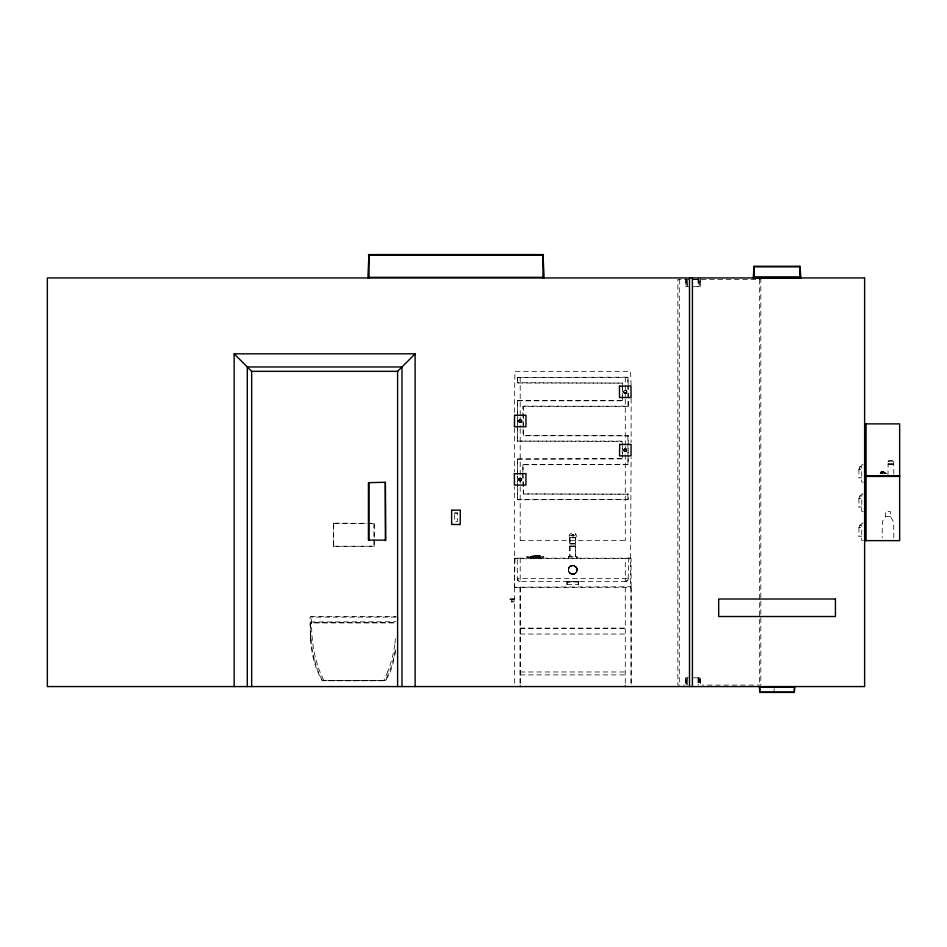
<?xml version="1.0" encoding="UTF-8"?>
<svg xmlns="http://www.w3.org/2000/svg" width="947" height="947" viewBox="0 0 947 947"><rect width="100%" height="100%" fill="white"/><g stroke="black" fill="none" stroke-linecap="round" stroke-linejoin="round"><path stroke-width="0.71" stroke-dasharray="4.74 3.55" d="M323.614 680.1L319.755 671.352A101.956 101.956 0 0 1 318.239 667.292L315.777 659.124A120.908 120.908 0 0 1 313.528 648.435L312.972 644.753A164.885 164.885 0 0 1 311.539 622.948L311.504 616.568M578.286 581.86L567.241 582.18M685.817 680.041L685.865 677.827L688.954 677.815M687.569 685.06L687.569 683.261M687.617 286.692L687.569 284.846M698.46 679.674L698.46 677.874L698.46 685.06M698.46 281.247L698.484 279.401M693.097 286.692L700.2 286.633L700.212 284.479M882.959 473.476L881.479 472.293L880.722 473.488A1.586 1.492 -65.9 0 1 881.16 472.375M571.526 574.048C559.594 565.832 582.689 561.038 575.847 572.935C573.385 575.669 568.318 573.704 568.342 570.023C569.076 559.689 583.482 570.094 573.953 574.048M523.407 464.634L628.192 464.504L628.181 435.738L523.135 435.774L522.827 406.654L628.192 406.133L628.192 386.056M522.827 472.186L523.3 464.456M622.345 400.321L622.357 383.251M517.393 400.818L622.179 400.806L622.653 388.957M539.991 555.617C541.151 557.096 528.675 558.801 530.983 556.434M395.479 651.524C393.597 661.562 391.549 672.69 385.05 680.739L322.607 680.739C311.599 664.273 309.633 641.237 310.628 622.357L396.154 622.357M540.145 556.067L530.498 556.943L540.181 556.031M333.498 546.182L374.243 546.289L374.254 523.407L368.217 523.407M578.581 581.789L578.581 584.417M517.393 499.483L628.192 499.483L628.192 494.192L523.407 494.038M628.192 558.73L628.784 558.15L628.145 579.114L625.813 581.446L520.199 581.494L518.139 580.641L517.334 579.114L517.287 558.73M631.116 586.749L631.093 558.564L514.41 558.73L514.943 558.15L630.69 558.174L630.536 587.329L631.116 586.749L514.576 587.199L514.363 486.841M882.19 471.914L883.137 471.57L886.143 473.63L883.8 471.985A2.356 2.166 -55.9 0 0 882.415 471.452A2.356 2.154 -51.7 0 0 880.852 472.056L880.154 473.524A2.143 2.036 -65.1 0 1 880.84 472.044L882.178 471.44M575.504 573.219C571.053 577.161 565.252 569.254 570.307 566.176C576.25 562.127 580.31 573.574 573.136 574.202M540.358 557.156L539.127 558.067A16.525 7.387 -90 0 1 538.405 558.15L539.127 558.008M881.266 473.476L881.953 472.612L882.071 473.453M454.524 513.049L457.437 513.002L457.306 521.655L454.678 521.655L454.678 512.907M569.834 537.801L569.822 556.682M568.366 558.15L568.508 556.682L576.995 556.694L577.114 558.15M576.143 572.58C578.889 569.549 575.445 564.234 571.538 565.608M625.849 390.401C627.944 390.555 625.707 395.219 623.907 392.342C623.043 388.838 628.678 390.874 626.085 392.981C620.202 393.112 628.429 387.595 626.085 392.981C620.214 393.1 628.453 387.607 626.074 392.993C624.547 394.094 622.854 391.502 624.475 390.555C626.973 389.643 622.416 390.981 624.061 392.579M861.711 494.074L863.238 493.932M574.415 573.87C569.1 576.297 565.655 567.087 571.526 565.596M628.192 464.504L523.36 464.752M394.686 644.753L394.13 648.435A120.908 120.908 0 0 1 391.892 659.124L389.406 667.292A101.956 101.956 0 0 1 387.903 671.352M860.787 469.132C857.047 469.712 862.007 462.811 860.835 469.12L861.711 469.12M860.787 498.311C857.047 498.903 862.007 492.002 860.835 498.311L861.711 498.311M860.787 527.503C857.047 528.095 862.007 521.181 860.835 527.503L861.711 527.503M310.64 638.396L310.64 637.189L310.995 640.894L310.214 622.534M374.254 546.182L333.64 546.466M569.822 543.696L575.658 543.696M628.192 406.074L627.908 386.056M520.199 558.185L520.199 581.482L519.122 581.292L517.287 578.581L628.181 578.581L627.34 580.641L625.28 581.494L625.28 558.185M858.787 469.262L859.663 469.12M858.787 498.453L859.663 498.311M858.787 527.645L859.663 527.503M626.736 391.774A1.456 1.456 0 0 1 624.547 393.041A1.456 1.456 0 0 1 624.547 390.507A1.456 1.456 0 0 1 626.736 391.774L625.849 393.135L624.464 392.981M568.437 569.029L570.343 566.152M628.181 499.59L517.524 499.767L517.287 476.459M882.202 473.5L881.787 472.352M387.903 671.352L384.032 680.1M395.408 649.595A122.317 122.317 0 0 1 393.301 659.491L390.791 667.765A102.087 102.075 -70.3 0 1 389.809 670.476L385.417 680.538L386.21 679.496M576.806 571.432L574.746 573.716M385.417 680.538L380.73 680.644M509.995 599.049L514.363 599.013M511.427 601.913L511.439 599.072M539.873 555.546C534.57 555.072 531.812 557.984 536.381 558.067A16.525 7.387 90 0 0 537.103 558.15L536.428 558.02M536.689 556.86C538.121 554.812 533.315 555.131 535.446 556.966M893.814 537.849L893.755 522.353L890.31 516.375L890.31 511.439L885.646 511.439L885.634 516.375L882.355 521.548L882.142 537.849M893.613 464.006C885.729 466.978 885.765 457.78 893.648 461.082M887.978 475.536L888.12 464.006M630.536 558.15L631.116 457.377M534.049 556.505C524.579 557.759 542.785 559.144 539.743 555.487M687.593 677.839L687.593 684.16M570.733 565.927L574.356 565.75M542.856 557.594L543.59 556.682M627.932 406.37L523.407 406.074M539.186 556.883L539.435 555.439M534.937 557.913L535.765 557.499L535.505 556.303L540.169 556.303L530.604 557.392L531.125 557.842M622.132 400.522L517.464 400.545L517.287 441.101L622.132 441.397L622.357 457.2M622.132 458.904L517.524 458.916L517.287 475.027M534.096 557.949L533.907 558.067A16.525 7.387 -90 0 1 533.185 558.15L533.895 558.008M310.628 616.521L396.154 616.521M535.375 555.51C528.627 555.64 529.444 559.168 535.233 556.41M541.601 557.972L543.531 556.682L526.781 556.682L527.443 557.665L530.675 558.138M575.516 546.466L569.916 546.466M517.393 459.2L622.463 458.608M541.601 557.913L540.015 558.067M573.598 574.131L571.538 574.036M514.943 558.15L514.576 587.199M628.784 558.15L627.754 558.15M517.725 558.15L516.754 558.15M379.842 680.644L350.852 680.704M310.367 622.948L311.504 622.948M689.262 279.401L677.851 279.401L677.851 685.119L684.385 685.119M693.015 279.401L760.82 279.401L760.82 685.119L702.224 685.119M686.149 279.46L686.149 286.633L686.066 279.46L687.688 279.46L687.593 286.633M693.737 279.46L699.892 279.46L699.892 286.633M685.829 277.992L685.817 286.633L688.954 286.692M628.192 384.624L627.908 377.178L517.287 377.474L517.547 383.014L622.274 383.097L517.393 382.73M517.393 377.474L628.192 377.474M622.463 383.31L622.653 387.536M522.827 406.654L523.407 406.37L523.324 435.537L628.192 435.845M517.393 441.101L622.179 441.113L622.653 457.2M887.99 461.236L893.802 461.236M887.99 463.852L893.802 463.852M887.99 464.148L893.802 464.148M863.238 464.74L861.711 464.859L861.711 482.106L863.238 482.26M522.827 465.036L523.324 493.92L628.192 494.168M859.698 466.741L860.787 466.741M861.711 477.88L858.834 477.833M522.827 473.618L523.407 493.932M859.698 495.932L860.787 495.932M858.799 506.976L861.711 507.071M863.238 511.439L861.711 511.297L861.853 494.074M454.678 513.073L457.448 513.049M885.646 516.375L890.298 516.375M863.238 523.123L861.746 523.158L861.711 540.488L863.238 540.63M333.498 523.407L366.773 523.407M859.698 525.123L860.787 525.123M575.658 537.86C579.6 531.658 566.081 531.539 569.822 537.659L575.646 537.801L575.658 556.682M569.881 535.28L575.598 535.28M572.071 535.919L573.409 535.919M858.787 536.109L861.711 536.251M569.881 537.659L575.622 537.754L575.598 533.848M520.353 540.63L625.138 540.63M569.964 543.4L575.516 543.4M569.964 545.01L575.516 545.01M569.964 546.324L575.516 546.324M569.964 546.62L575.516 546.62M568.508 556.836L576.972 556.836L576.972 558.15M567.028 581.789L578.451 581.789M567.016 584.417L578.475 584.417M514.422 587.329L631.057 587.329L631.116 685.119L631.057 587.329M514.363 599.072L510.007 599.072L509.983 601.866L514.363 601.925M395.917 617.113L310.048 617.113L310.083 621.99L395.917 621.777M314.357 659.491A122.317 122.317 0 0 1 312.096 648.671L311.527 644.954A166.364 166.364 0 0 1 310.071 622.948L395.242 622.948M520.199 628.192L625.28 628.192M520.199 628.252L625.28 628.252M520.199 634.04L625.28 634.04M520.199 671.979L625.28 671.979M520.199 674.903L625.28 674.903M693.097 677.815L700.2 677.874L700.212 684.361M347.17 680.704L328.289 680.656M531.421 557.949L531.883 558.091A16.525 7.387 -90 0 1 531.16 558.067L529.929 557.156M327.354 680.644L322.169 680.502L321.447 679.496M531.078 558.091L527.432 557.594L526.698 556.682M536.7 555.463L539.305 555.522M884.119 473.5L883.74 473.476A1.586 1.492 -65.9 0 0 883.314 472.375A1.787 1.669 -65.9 0 0 881.053 472.364M517.524 383.014L517.571 377.285M520.471 419.521C514.931 422.54 525.478 422.528 519.939 419.521C517.678 419.912 519.122 423.451 521.004 422.184C523.809 419.545 516.979 418.444 519.157 422.007M626.074 448.925C622.333 447.446 624.369 454.039 626.642 450.713C625.742 446.12 627.979 452.737 624.475 451.376M520.471 477.904C518.423 477.11 518.897 480.981 518.838 479.904C518.281 478.649 519.879 477.288 521.004 478.117C523.632 483.183 514.813 478.555 521.004 478.117M578.144 581.494L578.286 584.417M627.932 435.561L627.908 457.306M625.541 448.712C620.687 449.553 628.098 454.075 626.322 449.103M625.813 448.795L623.907 449.588L624.227 451.198M322.146 680.502L317.849 670.476A102.087 102.075 70.3 0 1 316.866 667.765L314.368 659.491M882.462 472.66L880.876 472.553L880.71 473.453M519.406 422.184L521.252 422.007L521.252 419.912M570.343 573.491L571.124 573.894M519.406 480.555L521.572 479.904L520.767 477.975M333.486 546.383L333.557 523.158L374.254 523.36M885.173 472.908L883.8 471.985L886.368 473.701M519.169 480.366L521.252 480.389L521.252 478.294M575.137 566.152L575.835 566.72M880.852 472.056L882.486 473.512M882.415 471.452L884.652 473.512M893.672 461.082L893.814 475.536M568.673 571.432L568.366 569.822M566.898 581.789L566.898 584.417M577.043 569.029L577.114 569.822A4.38 4.38 0 0 1 570.556 573.61A4.38 4.38 0 0 1 570.556 566.034A4.38 4.38 0 0 1 577.114 569.822M858.929 469.144L858.929 477.856M858.929 498.323L858.929 507.047M858.929 527.515L858.929 536.239M774.137 688.587L774.137 692.411M759.376 279.401L759.376 685.119M700.212 277.992L700.2 286.633M699.975 279.46L699.975 286.633M699.975 677.874L699.975 685.06M699.892 677.874L699.892 684.16M698.448 279.46L698.46 286.633M698.223 277.992L698.223 286.633M698.223 677.874L698.223 686.516M698.14 277.992L698.14 286.633M698.14 677.874L698.14 686.516M686.149 684.16L686.149 677.874L686.066 685.06M685.829 677.874L685.829 686.516M679.295 279.401L679.295 685.119M631.116 385.18L630.536 371.342L514.943 371.342L514.363 413.176M631.116 398.438L631.116 442.64M627.908 377.285L627.908 384.624M627.908 458.727L627.908 464.634M627.908 494.038L627.908 499.661M625.28 377.32L625.28 397.906M625.28 399.374L625.28 444.936M625.28 446.416L625.28 540.488M625.28 587.329L625.28 686.575M578.144 581.647L567.336 581.647M575.516 537.86L575.516 556.682M573.527 534.463L573.468 535.813M569.964 537.86L569.964 556.682M567.194 581.6L567.194 584.417M520.199 377.32L520.199 415.544M520.199 417.011L520.199 427.298M520.199 428.778L520.199 540.488M520.199 587.329L520.199 684.385M520.14 587.329L520.14 683.651M517.571 400.64L517.571 441.29M517.571 459.011L517.571 475.027M517.571 476.459L517.571 499.661M514.363 427.914L514.363 472.115M514.363 587.329L514.363 685.154M512.907 599.072L512.907 601.866M384.009 680.692L323.637 680.692M373.97 523.229L373.97 546.36M333.687 523.229L333.687 546.36M883.882 472.056A2.143 1.989 -67.6 0 1 884.403 473.453M395.408 638.633A164.885 164.885 0 0 1 394.721 644.765M628.192 578.581A2.924 2.924 0 0 1 625.28 581.494M520.199 581.494A2.924 2.924 0 0 1 517.287 578.581M540.003 558.067L539.198 558.091L540.003 558.126M573.409 534.404L572.071 534.404L572.012 535.813L573.409 535.86L573.409 534.463M519.477 422.22A1.456 1.456 0 0 0 521.655 420.965A1.456 1.456 0 0 0 519.477 419.699A1.456 1.456 0 0 0 519.477 422.22M519.323 422.48A1.752 1.752 0 0 0 521.951 420.965A1.752 1.752 0 0 0 519.323 419.438A1.752 1.752 0 0 0 519.323 422.48M624.547 451.411A1.456 1.456 0 0 0 626.736 450.145A1.456 1.456 0 0 0 624.547 448.89A1.456 1.456 0 0 0 624.547 451.411M624.404 451.672A1.752 1.752 0 0 0 627.032 450.145A1.752 1.752 0 0 0 624.404 448.629A1.752 1.752 0 0 0 624.404 451.672M624.404 393.289A1.752 1.752 0 0 0 627.032 391.774A1.752 1.752 0 0 0 624.404 390.259A1.752 1.752 0 0 0 624.404 393.289M519.477 480.603A1.456 1.456 0 0 0 521.655 479.336A1.456 1.456 0 0 0 519.477 478.069A1.456 1.456 0 0 0 519.477 480.603M519.323 480.851A1.752 1.752 0 0 0 521.951 479.336A1.752 1.752 0 0 0 519.323 477.821A1.752 1.752 0 0 0 519.323 480.851M570.485 573.74A4.522 4.522 0 0 0 577.268 569.822A4.522 4.522 0 0 0 570.485 565.904A4.522 4.522 0 0 0 570.485 573.74M570.52 573.278A4.108 4.108 0 0 0 576.853 570.023A4.108 4.108 0 0 0 570.863 566.164A4.108 4.108 0 0 0 570.52 573.278"/><path stroke-width="1.42" d="M367.886 277.933L368.951 254.589L542.962 254.589L544.134 277.933M753.232 277.933L754.132 266.285L799.824 266.261L800.996 277.933M397.61 686.575L397.61 371.342L415.117 353.823L234.158 353.823L234.158 686.575M619.681 444.321L619.527 455.898L631.033 455.898L631.057 444.415L619.729 444.474M514.576 415.129L514.446 426.718L525.952 426.718L525.952 415.212L514.659 415.283M760.275 686.575L760.275 687.309L793.846 687.309L793.87 686.575M794.284 686.682L794.308 692.411L794.864 686.575M369.01 482.402L369.01 540.488M385.346 540.63L385.346 482.26L368.442 482.674L368.419 540.05L385.772 540.181L385.346 482.402M794.284 692.411L759.814 692.411L759.281 686.575M368.466 255.169L543.507 255.169M753.753 266.841L800.369 266.841M755.15 277.211L798.937 277.211M368.679 277.353L543.294 277.353M753.966 277.353L800.156 277.353M754.972 277.791L799.15 277.791M234.158 353.823L251.665 371.342L397.61 371.342M864.623 423.877L899.65 423.877L899.65 540.63L864.623 540.63M866.079 475.69L899.65 475.69M866.079 476.424L899.65 476.424M759.672 686.871L794.438 686.871M759.648 692.115L794.462 692.115M866.079 423.877L866.079 540.63M864.99 424.611L864.99 539.908M799.824 266.308L799.824 277.897M759.837 686.682L759.837 692.115M754.297 266.308L754.297 277.897M692.411 277.933L692.411 686.575M689.499 277.933L689.499 686.575M625.28 685.841L625.28 686.575M542.962 254.684L542.962 277.897M520.199 685.841L520.199 686.575M415.117 353.823L415.117 686.575M401.99 686.575L401.99 366.963L247.285 366.963L247.285 686.575M369.01 254.625L369.01 277.897M251.665 371.342L251.665 686.575M451.612 510.255L451.66 524.449L460.23 524.531L460.313 510.113L451.624 510.196M514.363 473.76L514.446 485.089L525.952 485.089L525.952 473.583L514.363 473.737M619.445 386.198L619.527 397.527L631.033 397.527L631.01 385.997L619.456 386.151M864.623 277.933L47.35 277.933L47.35 686.575L864.623 686.575L864.623 277.933M835.432 599.013L718.678 599.013L718.678 616.521L835.432 616.521L835.432 599.013"/></g></svg>
